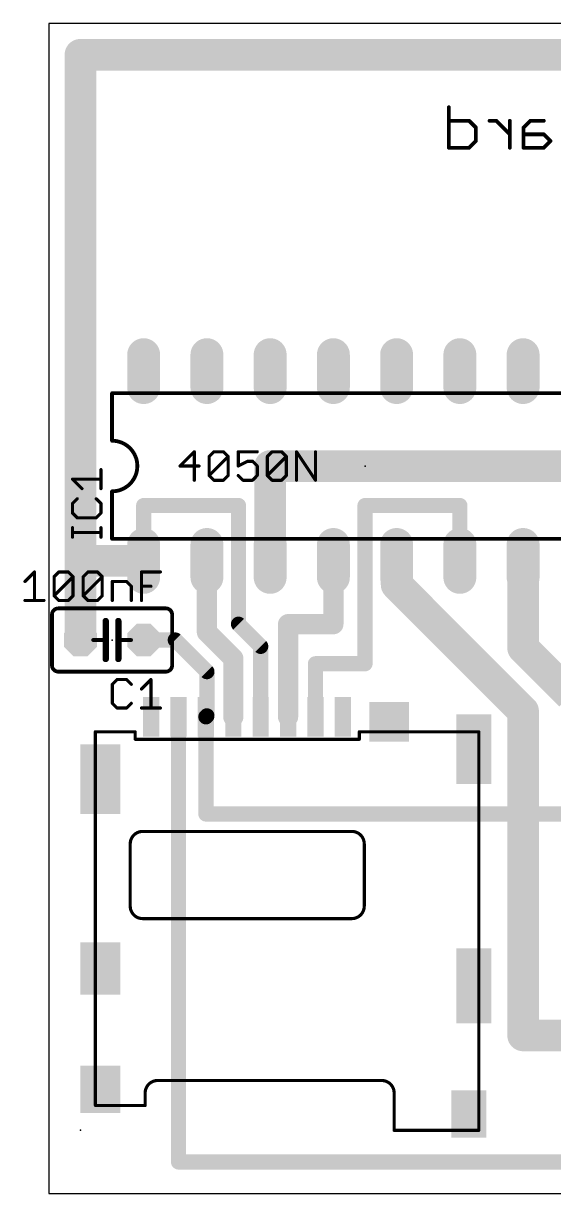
# Model space of a CAD drawing. Extents: x -1 to 60.6, y -1.3 to 45.7.
# Drawn here: x -1.02 to 20.27, y -1.27 to 45.71 of the extents above; entities that cross this region are included whole.
import ezdxf

# ---------------------------------------------------------------- set-up
doc = ezdxf.new("R2010")
doc.units = 0
for name, color, linetype in [('1', 22, 'CONTINUOUS'), ('16', 175, 'CONTINUOUS'), ('17', 82, 'CONTINUOUS'), ('18', 82, 'CONTINUOUS'), ('20', 7, 'CONTINUOUS'), ('21', 253, 'CONTINUOUS'), ('22', 253, 'CONTINUOUS'), ('23', 7, 'CONTINUOUS'), ('24', 7, 'CONTINUOUS'), ('25', 253, 'CONTINUOUS'), ('27', 253, 'CONTINUOUS'), ('51', 253, 'CONTINUOUS')]:
    doc.layers.add(name, color=color, linetype=linetype)

# ---------------------------------------------------------------- blocks, each defined once
blk = doc.blocks.new('OCTAGONP')
at = {"const_width": 0.5}
blk.add_lwpolyline([(-0.25, -0.1036), (-0.25, 0.1036), (-0.1036, 0.25), (0.1036, 0.25), (0.25, 0.1036), (0.25, -0.1036), (0.1036, -0.25), (-0.1036, -0.25), (-0.25, -0.1036), (-0.25, 0.1036)], dxfattribs=at)
blk = doc.blocks.new('LONGP100')
at = {"const_width": 1}
blk.add_lwpolyline([(-0.5, 0), (0.5, 0)], dxfattribs=at)
at = {"const_width": 0.5}
for points in [[(-0.5, 0.25, 1), (-0.5, -0.25)], [(0.5, -0.25, 1), (0.5, 0.25)]]:
    blk.add_lwpolyline(points, format="xyb", dxfattribs=at)
blk = doc.blocks.new('RECT')
blk.add_solid([(-0.5, -0.5), (0.5, -0.5), (-0.5, 0.5), (0.5, 0.5)])
blk = doc.blocks.new('SQUAREV')
blk.add_solid([(-0.5, -0.5), (0.5, -0.5), (-0.5, 0.5), (0.5, 0.5)])

msp = doc.modelspace()

# ---------------------------------------------------------------- linework, layer by layer
at = {"layer": '1', "const_width": 1.27}
msp.add_lwpolyline([(19.05, 16.51), (19.05, 11.43)], dxfattribs=at)
at = {"layer": '1', "const_width": 0.635}
for points in [[(19.3675, 16.51, 1), (18.7325, 16.51)], [(18.7325, 11.43, 1), (19.3675, 11.43)]]:
    msp.add_lwpolyline(points, format="xyb", dxfattribs=at)
at = {"layer": '16'}
for points, const_width in [([(1.27, 44.45), (1.27, 20.955)], 1.27), ([(57.15, 44.45), (1.27, 44.45)], 1.27), ([(16.0674, 42.3432), (16.0674, 40.7162)], 0.1524), ([(16.8809, 41.8009), (16.0674, 41.8009)], 0.1524), ([(17.1521, 41.5297), (16.8809, 41.8009)], 0.1524), ([(17.974, 41.8009), (17.7029, 41.8009)], 0.1524), ([(18.5164, 41.2585), (17.974, 41.8009)], 0.1524), ([(18.5164, 40.7162), (18.5164, 41.8009)], 0.1524), ([(19.34, 41.8009), (19.0689, 41.5297)], 0.1524), ([(19.8824, 41.8009), (19.34, 41.8009)], 0.1524), ([(17.1521, 40.9874), (17.1521, 41.5297)], 0.1524), ([(19.0689, 41.5297), (19.0689, 40.7162)], 0.1524), ([(16.8809, 40.7162), (17.1521, 40.9874)], 0.1524), ([(19.8824, 41.2585), (19.0689, 41.2585)], 0.1524), ([(20.1535, 40.9874), (19.8824, 41.2585)], 0.1524), ([(19.8824, 40.7162), (20.1535, 40.9874)], 0.1524), ([(16.0674, 40.7162), (16.8809, 40.7162)], 0.1524), ([(19.0689, 40.7162), (19.8824, 40.7162)], 0.1524), ([(8.89, 24.13), (8.89, 27.94)], 1.27), ([(8.89, 27.94), (24.13, 27.94)], 1.27), ([(7.62, 26.3525), (3.81, 26.3525)], 0.6096), ([(3.81, 26.3525), (3.81, 24.13)], 0.6096), ([(7.62, 21.59), (7.62, 26.3525)], 0.6096), ([(12.7, 20.0025), (12.7, 26.3525)], 0.6096), ([(12.7, 26.3525), (16.51, 26.3525)], 0.6096), ([(16.51, 26.3525), (16.51, 24.13)], 0.6096), ([(1.27, 20.955), (1.27, 24.13)], 1.27), ([(1.27, 24.13), (3.81, 24.13)], 1.27), ([(6.35, 21.2725), (6.35, 24.13)], 0.8128), ([(11.43, 21.59), (11.43, 24.13)], 0.8128), ([(13.97, 24.13), (13.97, 23.1775)], 1.27), ([(19.05, 24.13), (19.05, 20.6375)], 1.27), ([(13.97, 23.1775), (19.05, 18.0975)], 1.27), ([(7.41, 20.2125), (6.35, 21.2725)], 0.8128), ([(8.51, 20.7), (7.62, 21.59)], 0.6096), ([(9.61, 17.87), (9.61, 21.59)], 0.8128), ([(9.61, 21.59), (11.43, 21.59)], 0.8128), ([(3.81, 20.955), (5.08, 20.955)], 0.6096), ([(5.08, 20.955), (6.35, 19.685)], 0.6096), ([(19.05, 20.6375), (20.955, 18.7325)], 1.27), ([(8.51, 17.87), (8.51, 20.7)], 0.6096), ([(7.41, 17.87), (7.41, 20.2125)], 0.8128), ([(10.71, 17.87), (10.71, 20.0025)], 0.6096), ([(10.71, 20.0025), (12.7, 20.0025)], 0.6096), ([(6.35, 19.685), (6.35, 17.91)], 0.6096), ([(19.05, 18.0975), (19.05, 16.51)], 1.27), ([(5.21, 17.87), (5.21, 0)], 0.6096), ([(6.35, 17.91), (6.31, 17.87)], 0.6096), ([(6.31, 17.87), (6.31, 13.97)], 0.6096), ([(6.31, 13.97), (29.21, 13.97)], 0.6096), ([(19.05, 11.43), (19.05, 5.08)], 1.27), ([(19.05, 5.08), (24.13, 5.08)], 1.27), ([(5.21, 0), (26.67, 0)], 0.6096)]:
    msp.add_lwpolyline(points, dxfattribs=dict(at, const_width=const_width))
for points, const_width in [([(1.5875, 44.45, 1), (0.9525, 44.45)], 0.635), ([(1.27, 44.7675, 1), (1.27, 44.1325)], 0.635), ([(16.1055, 42.3432, 1), (16.0293, 42.3432)], 0.0762), ([(16.0674, 41.839, 1), (16.0674, 41.7628)], 0.0762), ([(16.9078, 41.8278, 1), (16.854, 41.7739)], 0.0762), ([(16.8809, 41.7628, 1), (16.8809, 41.839)], 0.0762), ([(17.7029, 41.839, 1), (17.7029, 41.7628)], 0.0762), ([(18.001, 41.8278, 1), (17.9471, 41.7739)], 0.0762), ([(17.974, 41.7628, 1), (17.974, 41.839)], 0.0762), ([(18.5545, 41.8009, 1), (18.4783, 41.8009)], 0.0762), ([(19.34, 41.839, 1), (19.34, 41.7628)], 0.0762), ([(19.367, 41.7739, 1), (19.3131, 41.8278)], 0.0762), ([(19.8824, 41.7628, 1), (19.8824, 41.839)], 0.0762), ([(17.1902, 41.5297, 1), (17.114, 41.5297)], 0.0762), ([(17.1251, 41.5028, 1), (17.179, 41.5566)], 0.0762), ([(19.107, 41.5297, 1), (19.0308, 41.5297)], 0.0762), ([(19.0419, 41.5566, 1), (19.0958, 41.5028)], 0.0762), ([(17.114, 40.9874, 1), (17.1902, 40.9874)], 0.0762), ([(17.179, 40.9604, 1), (17.1251, 41.0143)], 0.0762), ([(18.4894, 41.2316, 1), (18.5433, 41.2855)], 0.0762), ([(19.0689, 41.2966, 1), (19.0689, 41.2204)], 0.0762), ([(19.9093, 41.2855, 1), (19.8554, 41.2316)], 0.0762), ([(19.8824, 41.2204, 1), (19.8824, 41.2966)], 0.0762), ([(20.1805, 40.9604, 1), (20.1266, 41.0143)], 0.0762), ([(20.1266, 40.9604, 1), (20.1805, 41.0143)], 0.0762), ([(16.0674, 40.7543, 1), (16.0674, 40.6781)], 0.0762), ([(16.0293, 40.7162, 1), (16.1055, 40.7162)], 0.0762), ([(16.854, 40.7431, 1), (16.9078, 40.6893)], 0.0762), ([(16.8809, 40.6781, 1), (16.8809, 40.7543)], 0.0762), ([(18.4783, 40.7162, 1), (18.5545, 40.7162)], 0.0762), ([(19.0689, 40.7543, 1), (19.0689, 40.6781)], 0.0762), ([(19.0308, 40.7162, 1), (19.107, 40.7162)], 0.0762), ([(19.8554, 40.7431, 1), (19.9093, 40.6893)], 0.0762), ([(19.8824, 40.6781, 1), (19.8824, 40.7543)], 0.0762), ([(9.2075, 27.94, 1), (8.5725, 27.94)], 0.635), ([(8.89, 28.2575, 1), (8.89, 27.6225)], 0.635), ([(3.81, 26.5049, 1), (3.81, 26.2001)], 0.3048), ([(3.9624, 26.3525, 1), (3.6576, 26.3525)], 0.3048), ([(7.7724, 26.3525, 1), (7.4676, 26.3525)], 0.3048), ([(7.62, 26.2001, 1), (7.62, 26.5049)], 0.3048), ([(12.8524, 26.3525, 1), (12.5476, 26.3525)], 0.3048), ([(12.7, 26.5049, 1), (12.7, 26.2001)], 0.3048), ([(16.6624, 26.3525, 1), (16.3576, 26.3525)], 0.3048), ([(16.51, 26.2001, 1), (16.51, 26.5049)], 0.3048), ([(1.5875, 24.13, 1), (0.9525, 24.13)], 0.635), ([(1.27, 24.4475, 1), (1.27, 23.8125)], 0.635), ([(3.81, 23.8125, 1), (3.81, 24.4475)], 0.635), ([(6.5532, 24.13, 1), (6.1468, 24.13)], 0.4064), ([(8.5725, 24.13, 1), (9.2075, 24.13)], 0.635), ([(11.6332, 24.13, 1), (11.2268, 24.13)], 0.4064), ([(14.2875, 24.13, 1), (13.6525, 24.13)], 0.635), ([(19.3675, 24.13, 1), (18.7325, 24.13)], 0.635), ([(3.6576, 24.13, 1), (3.9624, 24.13)], 0.3048), ([(16.3576, 24.13, 1), (16.6624, 24.13)], 0.3048), ([(14.1945, 23.402, 1), (13.7455, 22.953)], 0.635), ([(13.6525, 23.1775, 1), (14.2875, 23.1775)], 0.635), ([(6.4937, 21.4162, 1), (6.2063, 21.1288)], 0.4064), ([(7.7278, 21.6978, 1), (7.5122, 21.4822)], 0.3048), ([(7.4676, 21.59, 1), (7.7724, 21.59)], 0.3048), ([(9.8132, 21.59, 1), (9.4068, 21.59)], 0.4064), ([(9.61, 21.7932, 1), (9.61, 21.3868)], 0.4064), ([(11.2268, 21.59, 1), (11.6332, 21.59)], 0.4064), ([(11.43, 21.3868, 1), (11.43, 21.7932)], 0.4064), ([(0.9525, 20.955, 1), (1.5875, 20.955)], 0.635), ([(0.9525, 20.955, 1), (1.5875, 20.955)], 0.635), ([(3.81, 21.1074, 1), (3.81, 20.8026)], 0.3048), ([(5.1878, 21.0628, 1), (4.9722, 20.8472)], 0.3048), ([(5.08, 20.8026, 1), (5.08, 21.1074)], 0.3048), ([(6.1468, 21.2725, 1), (6.5532, 21.2725)], 0.4064), ([(19.2745, 20.862, 1), (18.8255, 20.413)], 0.635), ([(8.6624, 20.7, 1), (8.3576, 20.7)], 0.3048), ([(8.4022, 20.5922, 1), (8.6178, 20.8078)], 0.3048), ([(18.7325, 20.6375, 1), (19.3675, 20.6375)], 0.635), ([(7.6132, 20.2125, 1), (7.2068, 20.2125)], 0.4064), ([(7.2663, 20.0688, 1), (7.5537, 20.3562)], 0.4064), ([(10.8624, 20.0025, 1), (10.5576, 20.0025)], 0.3048), ([(10.71, 20.1549, 1), (10.71, 19.8501)], 0.3048), ([(12.7, 19.8501, 1), (12.7, 20.1549)], 0.3048), ([(6.5024, 19.685, 1), (6.1976, 19.685)], 0.3048), ([(6.2422, 19.5772, 1), (6.4578, 19.7928)], 0.3048), ([(12.5476, 20.0025, 1), (12.8524, 20.0025)], 0.3048), ([(19.3675, 18.0975, 1), (18.7325, 18.0975)], 0.635), ([(18.8255, 17.873, 1), (19.2745, 18.322)], 0.635), ([(5.3624, 17.87, 1), (5.0576, 17.87)], 0.3048), ([(6.2022, 17.9778, 1), (6.4178, 17.7622)], 0.3048), ([(6.4624, 17.87, 1), (6.1576, 17.87)], 0.3048), ([(6.1976, 17.91, 1), (6.5024, 17.91)], 0.3048), ([(6.4578, 17.8022, 1), (6.2422, 18.0178)], 0.3048), ([(7.2068, 17.87, 1), (7.6132, 17.87)], 0.4064), ([(8.3576, 17.87, 1), (8.6624, 17.87)], 0.3048), ([(9.4068, 17.87, 1), (9.8132, 17.87)], 0.4064), ([(10.5576, 17.87, 1), (10.8624, 17.87)], 0.3048), ([(18.7325, 16.51, 1), (19.3675, 16.51)], 0.635), ([(6.31, 14.1224, 1), (6.31, 13.8176)], 0.3048), ([(6.1576, 13.97, 1), (6.4624, 13.97)], 0.3048), ([(19.3675, 11.43, 1), (18.7325, 11.43)], 0.635), ([(19.05, 5.3975, 1), (19.05, 4.7625)], 0.635), ([(18.7325, 5.08, 1), (19.3675, 5.08)], 0.635), ([(5.21, 0.1524, 1), (5.21, -0.1524)], 0.3048), ([(5.0576, 0, 1), (5.3624, 0)], 0.3048)]:
    msp.add_lwpolyline(points, format="xyb", dxfattribs=dict(at, const_width=const_width))
at = {"layer": '20'}
for p, q in [((60.63, 45.71), (0, 45.71)), ((0, 45.71), (0, -1.27)), ((0, -1.27), (60.63, -1.27))]:
    msp.add_line(p, q, dxfattribs=at)
at = {"layer": '21'}
for points, const_width in [([(22.86, 30.861), (2.54, 30.861)], 0.1524), ([(2.54, 30.861), (2.54, 28.956)], 0.1524), ([(2.54, 25.019), (2.54, 26.924)], 0.1524), ([(2.54, 25.019), (22.86, 25.019)], 0.1524), ([(0.381, 22.225), (4.699, 22.225)], 0.1524), ([(0.127, 19.939), (0.127, 21.971)], 0.1524), ([(2.286, 20.955), (2.286, 21.717)], 0.254), ([(2.794, 20.955), (2.794, 21.717)], 0.254), ([(4.953, 19.939), (4.953, 21.971)], 0.1524), ([(2.159, 20.955), (2.286, 20.955)], 0.1524), ([(2.286, 20.955), (2.286, 20.193)], 0.254), ([(2.794, 20.193), (2.794, 20.955)], 0.254), ([(2.794, 20.955), (2.921, 20.955)], 0.1524), ([(4.699, 19.685), (0.381, 19.685)], 0.1524)]:
    msp.add_lwpolyline(points, dxfattribs=dict(at, const_width=const_width))
for points, const_width in [([(2.54, 30.8991, 1), (2.54, 30.8229)], 0.0762), ([(2.5781, 30.861, 1), (2.5019, 30.861)], 0.0762), ([(2.54, 26.924, 1), (2.54, 28.956)], 0.1524), ([(2.54, 28.9941, 1), (2.54, 28.9179)], 0.0762), ([(2.5019, 28.956, 1), (2.5781, 28.956)], 0.0762), ([(2.5781, 26.924, 1), (2.5019, 26.924)], 0.0762), ([(2.54, 26.9621, 1), (2.54, 26.8859)], 0.0762), ([(2.54, 25.0571, 1), (2.54, 24.9809)], 0.0762), ([(2.5019, 25.019, 1), (2.5781, 25.019)], 0.0762), ([(0.381, 22.225, 0.4142), (0.127, 21.971)], 0.1524), ([(0.381, 22.2631, 1), (0.381, 22.1869)], 0.0762), ([(0.381, 22.1869, 1), (0.381, 22.2631)], 0.0762), ([(4.953, 21.971, 0.4142), (4.699, 22.225)], 0.1524), ([(4.699, 22.2631, 1), (4.699, 22.1869)], 0.0762), ([(4.699, 22.1869, 1), (4.699, 22.2631)], 0.0762), ([(0.1651, 21.971, 1), (0.0889, 21.971)], 0.0762), ([(0.0889, 21.971, 1), (0.1651, 21.971)], 0.0762), ([(2.3495, 21.717, 1), (2.2225, 21.717)], 0.127), ([(2.8575, 21.717, 1), (2.7305, 21.717)], 0.127), ([(4.9911, 21.971, 1), (4.9149, 21.971)], 0.0762), ([(4.9149, 21.971, 1), (4.9911, 21.971)], 0.0762), ([(2.159, 20.9931, 1), (2.159, 20.9169)], 0.0762), ([(2.3495, 20.955, 1), (2.2225, 20.955)], 0.127), ([(2.2225, 20.955, 1), (2.3495, 20.955)], 0.127), ([(2.286, 20.9169, 1), (2.286, 20.9931)], 0.0762), ([(2.8575, 20.955, 1), (2.7305, 20.955)], 0.127), ([(2.7305, 20.955, 1), (2.8575, 20.955)], 0.127), ([(2.794, 20.9931, 1), (2.794, 20.9169)], 0.0762), ([(2.921, 20.9169, 1), (2.921, 20.9931)], 0.0762), ([(2.2225, 20.193, 1), (2.3495, 20.193)], 0.127), ([(2.7305, 20.193, 1), (2.8575, 20.193)], 0.127), ([(0.127, 19.939, 0.4142), (0.381, 19.685)], 0.1524), ([(0.1651, 19.939, 1), (0.0889, 19.939)], 0.0762), ([(0.0889, 19.939, 1), (0.1651, 19.939)], 0.0762), ([(0.381, 19.7231, 1), (0.381, 19.6469)], 0.0762), ([(0.381, 19.6469, 1), (0.381, 19.7231)], 0.0762), ([(4.699, 19.685, 0.4142), (4.953, 19.939)], 0.1524), ([(4.699, 19.7231, 1), (4.699, 19.6469)], 0.0762), ([(4.699, 19.6469, 1), (4.699, 19.7231)], 0.0762), ([(4.9911, 19.939, 1), (4.9149, 19.939)], 0.0762), ([(4.9149, 19.939, 1), (4.9911, 19.939)], 0.0762)]:
    msp.add_lwpolyline(points, format="xyb", dxfattribs=dict(at, const_width=const_width))
at = {"layer": '22', "const_width": 0.127}
for points in [[(3.47, 17.27), (1.87, 17.27)], [(1.87, 17.27), (1.87, 2.27)], [(3.47, 16.97), (3.47, 17.27)], [(12.47, 16.97), (3.47, 16.97)], [(17.27, 17.27), (12.47, 17.27)], [(12.47, 17.27), (12.47, 16.97)], [(17.27, 1.27), (17.27, 17.27)], [(12.17, 13.27), (3.77, 13.27)], [(3.27, 12.77), (3.27, 10.27)], [(12.67, 10.27), (12.67, 12.77)], [(3.77, 9.77), (12.17, 9.77)], [(4.37, 3.27), (13.37, 3.27)], [(3.87, 2.27), (3.87, 2.77)], [(13.87, 2.77), (13.87, 1.27)], [(1.87, 2.27), (3.87, 2.27)], [(13.87, 1.27), (17.27, 1.27)]]:
    msp.add_lwpolyline(points, dxfattribs=at)
at = {"layer": '22'}
for points, const_width in [([(1.87, 17.3017, 1), (1.87, 17.2383)], 0.0635), ([(1.9018, 17.27, 1), (1.8383, 17.27)], 0.0635), ([(3.5018, 17.27, 1), (3.4383, 17.27)], 0.0635), ([(3.47, 17.0018, 1), (3.47, 16.9383)], 0.0635), ([(3.4383, 16.97, 1), (3.5018, 16.97)], 0.0635), ([(3.47, 17.2383, 1), (3.47, 17.3017)], 0.0635), ([(12.47, 17.3017, 1), (12.47, 17.2383)], 0.0635), ([(12.5018, 17.27, 1), (12.4383, 17.27)], 0.0635), ([(12.4383, 16.97, 1), (12.5018, 16.97)], 0.0635), ([(12.47, 16.9383, 1), (12.47, 17.0018)], 0.0635), ([(17.3017, 17.27, 1), (17.2383, 17.27)], 0.0635), ([(17.27, 17.2383, 1), (17.27, 17.3017)], 0.0635), ([(3.77, 13.27, 0.4142), (3.27, 12.77)], 0.127), ([(3.77, 13.3018, 1), (3.77, 13.2383)], 0.0635), ([(3.77, 13.2383, 1), (3.77, 13.3018)], 0.0635), ([(12.17, 13.3018, 1), (12.17, 13.2383)], 0.0635), ([(12.67, 12.77, 0.4142), (12.17, 13.27)], 0.127), ([(12.17, 13.2383, 1), (12.17, 13.3018)], 0.0635), ([(3.3018, 12.77, 1), (3.2382, 12.77)], 0.0635), ([(3.2382, 12.77, 1), (3.3018, 12.77)], 0.0635), ([(12.7018, 12.77, 1), (12.6382, 12.77)], 0.0635), ([(12.6382, 12.77, 1), (12.7018, 12.77)], 0.0635), ([(3.3018, 10.27, 1), (3.2382, 10.27)], 0.0635), ([(3.2382, 10.27, 1), (3.3018, 10.27)], 0.0635), ([(3.27, 10.27, 0.4142), (3.77, 9.77)], 0.127), ([(12.17, 9.77, 0.4142), (12.67, 10.27)], 0.127), ([(12.7018, 10.27, 1), (12.6382, 10.27)], 0.0635), ([(12.6382, 10.27, 1), (12.7018, 10.27)], 0.0635), ([(3.77, 9.8018, 1), (3.77, 9.7383)], 0.0635), ([(3.77, 9.7383, 1), (3.77, 9.8018)], 0.0635), ([(12.17, 9.8018, 1), (12.17, 9.7383)], 0.0635), ([(12.17, 9.7383, 1), (12.17, 9.8018)], 0.0635), ([(4.37, 3.27, 0.4142), (3.87, 2.77)], 0.127), ([(4.37, 3.3018, 1), (4.37, 3.2382)], 0.0635), ([(4.37, 3.2382, 1), (4.37, 3.3018)], 0.0635), ([(13.37, 3.3018, 1), (13.37, 3.2382)], 0.0635), ([(13.87, 2.77, 0.4142), (13.37, 3.27)], 0.127), ([(13.37, 3.2382, 1), (13.37, 3.3018)], 0.0635), ([(3.9018, 2.77, 1), (3.8382, 2.77)], 0.0635), ([(13.9018, 2.77, 1), (13.8383, 2.77)], 0.0635), ([(3.8382, 2.77, 1), (3.9018, 2.77)], 0.0635), ([(13.8383, 2.77, 1), (13.9018, 2.77)], 0.0635), ([(1.87, 2.3018, 1), (1.87, 2.2382)], 0.0635), ([(1.8383, 2.27, 1), (1.9018, 2.27)], 0.0635), ([(3.8382, 2.27, 1), (3.9018, 2.27)], 0.0635), ([(3.87, 2.2382, 1), (3.87, 2.3018)], 0.0635), ([(13.87, 1.3017, 1), (13.87, 1.2383)], 0.0635), ([(13.8383, 1.27, 1), (13.9018, 1.27)], 0.0635), ([(17.2383, 1.27, 1), (17.3017, 1.27)], 0.0635), ([(17.27, 1.2383, 1), (17.27, 1.3017)], 0.0635)]:
    msp.add_lwpolyline(points, format="xyb", dxfattribs=dict(at, const_width=const_width))
at = {"layer": '23'}
for p in [(12.7, 27.94), (2.54, 20.955)]:
    msp.add_point(p, dxfattribs=at)
at = {"layer": '24'}
msp.add_point((1.27, 1.27), dxfattribs=at)
at = {"layer": '25', "const_width": 0.0635}
for points in [[(2.1273, 27.7941, 1), (2.0637, 27.7941)], [(0.9515, 27.4446, 1), (0.9515, 27.3811)], [(0.974, 27.4353, 1), (0.9291, 27.3904)], [(2.0955, 27.3811, 1), (2.0955, 27.4446)], [(1.3104, 27.009, 1), (1.3553, 27.0539)], [(2.0637, 27.0315, 1), (2.1273, 27.0315)], [(0.9833, 26.4341, 1), (0.9198, 26.4341)], [(0.9291, 26.4565, 1), (0.974, 26.4116)], [(1.1646, 26.6023, 1), (1.1197, 26.6472)], [(1.9273, 26.6472, 1), (1.8824, 26.6023)], [(2.1273, 26.4341, 1), (2.0637, 26.4341)], [(2.073, 26.4116, 1), (2.118, 26.4565)], [(0.974, 26.0752, 1), (0.9291, 26.0303)], [(0.9198, 26.0528, 1), (0.9833, 26.0528)], [(1.1422, 25.8938, 1), (1.1422, 25.8303)], [(1.1197, 25.8396, 1), (1.1646, 25.8845)], [(1.8824, 25.8845, 1), (1.9273, 25.8396)], [(1.9048, 25.8303, 1), (1.9048, 25.8938)], [(2.0637, 26.0528, 1), (2.1273, 26.0528)], [(2.118, 26.0303, 1), (2.073, 26.0752)], [(0.9833, 25.4638, 1), (0.9198, 25.4638)], [(2.1273, 25.4638, 1), (2.0637, 25.4638)], [(0.9515, 25.3049, 1), (0.9515, 25.2414)], [(0.9198, 25.0825, 1), (0.9833, 25.0825)], [(2.0637, 25.0825, 1), (2.1273, 25.0825)], [(2.0955, 25.2414, 1), (2.0955, 25.3049)], [(2.7414, 19.4002, 1), (2.7414, 19.3367)], [(2.7638, 19.346, 1), (2.7189, 19.3909)], [(3.1451, 19.3909, 1), (3.1002, 19.346)], [(3.1227, 19.3367, 1), (3.1227, 19.4002)], [(4.1332, 19.3685, 1), (4.0697, 19.3685)], [(4.1239, 19.346, 1), (4.079, 19.3909)], [(2.5825, 19.1778, 1), (2.519, 19.1778)], [(2.5283, 19.2003, 1), (2.5732, 19.1554)], [(3.2909, 19.1554, 1), (3.3358, 19.2003)], [(3.6976, 19.0096, 1), (3.7426, 18.9647)], [(2.519, 18.4152, 1), (2.5825, 18.4152)], [(2.5732, 18.4376, 1), (2.5283, 18.3927)], [(3.3358, 18.3927, 1), (3.2909, 18.4376)], [(2.7414, 18.2563, 1), (2.7414, 18.1928)], [(2.7189, 18.202, 1), (2.7638, 18.247)], [(3.1002, 18.247, 1), (3.1451, 18.202)], [(3.1227, 18.1928, 1), (3.1227, 18.2563)], [(3.7201, 18.2563, 1), (3.7201, 18.1928)], [(4.0697, 18.2245, 1), (4.1332, 18.2245)], [(4.4828, 18.1928, 1), (4.4828, 18.2563)]]:
    msp.add_lwpolyline(points, format="xyb", dxfattribs=at)
at = {"layer": '25', "const_width": 0.127}
for points in [[(2.0955, 27.0315), (2.0955, 27.7941)], [(1.3329, 27.0315), (0.9515, 27.4128)], [(0.9515, 27.4128), (2.0955, 27.4128)], [(1.1422, 26.6247), (0.9515, 26.4341)], [(0.9515, 26.4341), (0.9515, 26.0528)], [(2.0955, 26.4341), (1.9048, 26.6247)], [(2.0955, 26.0528), (2.0955, 26.4341)], [(0.9515, 26.0528), (1.1422, 25.8621)], [(1.1422, 25.8621), (1.9048, 25.8621)], [(1.9048, 25.8621), (2.0955, 26.0528)], [(0.9515, 25.0825), (0.9515, 25.4638)], [(2.0955, 25.0825), (2.0955, 25.4638)], [(2.0955, 25.2732), (0.9515, 25.2732)], [(2.7414, 19.3685), (2.5507, 19.1778)], [(3.1227, 19.3685), (2.7414, 19.3685)], [(3.3134, 19.1778), (3.1227, 19.3685)], [(3.7201, 18.9871), (4.1014, 19.3685)], [(4.1014, 19.3685), (4.1014, 18.2245)], [(2.5507, 19.1778), (2.5507, 18.4152)], [(2.5507, 18.4152), (2.7414, 18.2245)], [(3.1227, 18.2245), (3.3134, 18.4152)], [(2.7414, 18.2245), (3.1227, 18.2245)], [(3.7201, 18.2245), (4.4828, 18.2245)]]:
    msp.add_lwpolyline(points, dxfattribs=at)
at = {"layer": '27', "const_width": 0.127}
for points in [[(5.8425, 28.5125), (5.2705, 27.9405)], [(5.8425, 27.3685), (5.8425, 28.5125)], [(6.4399, 28.3218), (6.6306, 28.5125)], [(6.4399, 27.5592), (6.4399, 28.3218)], [(6.4399, 27.5592), (7.2025, 28.3218)], [(6.6306, 28.5125), (7.0119, 28.5125)], [(7.0119, 28.5125), (7.2025, 28.3218)], [(7.2025, 28.3218), (7.2025, 27.5592)], [(8.3719, 28.5125), (7.6093, 28.5125)], [(7.6093, 28.5125), (7.6093, 27.9405)], [(7.6093, 27.9405), (7.9906, 28.1312)], [(7.9906, 28.1312), (8.1813, 28.1312)], [(8.1813, 28.1312), (8.3719, 27.9405)], [(8.7787, 28.3218), (8.9694, 28.5125)], [(8.7787, 27.5592), (8.7787, 28.3218)], [(8.7787, 27.5592), (9.5413, 28.3218)], [(8.9694, 28.5125), (9.3507, 28.5125)], [(9.3507, 28.5125), (9.5413, 28.3218)], [(9.5413, 28.3218), (9.5413, 27.5592)], [(9.9481, 27.3685), (9.9481, 28.5125)], [(9.9481, 28.5125), (10.7107, 27.3685)], [(10.7107, 27.3685), (10.7107, 28.5125)], [(5.2705, 27.9405), (6.0332, 27.9405)], [(8.3719, 27.9405), (8.3719, 27.5592)], [(6.6306, 27.3685), (6.4399, 27.5592)], [(7.0119, 27.3685), (6.6306, 27.3685)], [(7.2025, 27.5592), (7.0119, 27.3685)], [(7.8, 27.3685), (7.6093, 27.5592)], [(8.1813, 27.3685), (7.8, 27.3685)], [(8.3719, 27.5592), (8.1813, 27.3685)], [(8.9694, 27.3685), (8.7787, 27.5592)], [(9.3507, 27.3685), (8.9694, 27.3685)], [(9.5413, 27.5592), (9.3507, 27.3685)], [(-0.9575, 23.3052), (-0.5762, 23.6865)], [(-0.5762, 23.6865), (-0.5762, 22.5425)], [(0.2119, 23.4958), (0.4026, 23.6865)], [(0.2119, 22.7332), (0.2119, 23.4958)], [(0.2119, 22.7332), (0.9746, 23.4958)], [(0.4026, 23.6865), (0.7839, 23.6865)], [(0.7839, 23.6865), (0.9746, 23.4958)], [(0.9746, 23.4958), (0.9746, 22.7332)], [(1.3813, 23.4958), (1.572, 23.6865)], [(1.3813, 22.7332), (1.3813, 23.4958)], [(1.3813, 22.7332), (2.1439, 23.4958)], [(1.572, 23.6865), (1.9533, 23.6865)], [(1.9533, 23.6865), (2.1439, 23.4958)], [(2.1439, 23.4958), (2.1439, 22.7332)], [(3.7201, 22.5425), (3.7201, 23.6865)], [(3.7201, 23.6865), (4.4827, 23.6865)], [(2.5507, 22.5425), (2.5507, 23.3052)], [(2.5507, 23.3052), (3.1227, 23.3052)], [(3.1227, 23.3052), (3.3133, 23.1145)], [(3.3133, 23.1145), (3.3133, 22.5425)], [(3.7201, 23.1145), (4.1014, 23.1145)], [(-0.9575, 22.5425), (-0.1948, 22.5425)], [(0.4026, 22.5425), (0.2119, 22.7332)], [(0.7839, 22.5425), (0.4026, 22.5425)], [(0.9746, 22.7332), (0.7839, 22.5425)], [(1.572, 22.5425), (1.3813, 22.7332)], [(1.9533, 22.5425), (1.572, 22.5425)], [(2.1439, 22.7332), (1.9533, 22.5425)]]:
    msp.add_lwpolyline(points, dxfattribs=at)
at = {"layer": '27', "const_width": 0.0635}
for points in [[(5.8742, 28.5125, 1), (5.8107, 28.5125)], [(5.8649, 28.49, 1), (5.82, 28.5349)], [(6.4716, 28.3218, 1), (6.4081, 28.3218)], [(6.4174, 28.3443, 1), (6.4623, 28.2994)], [(6.6306, 28.5442, 1), (6.6306, 28.4807)], [(6.653, 28.49, 1), (6.6081, 28.5349)], [(7.0343, 28.5349, 1), (6.9894, 28.49)], [(7.0119, 28.4807, 1), (7.0119, 28.5442)], [(7.2343, 28.3218, 1), (7.1708, 28.3218)], [(7.1801, 28.2994, 1), (7.225, 28.3443)], [(7.225, 28.2994, 1), (7.1801, 28.3443)], [(7.641, 28.5125, 1), (7.5775, 28.5125)], [(7.6093, 28.5442, 1), (7.6093, 28.4807)], [(7.9906, 28.1629, 1), (7.9906, 28.0994)], [(8.0048, 28.1028, 1), (7.9764, 28.1595)], [(8.2037, 28.1536, 1), (8.1588, 28.1087)], [(8.1813, 28.0994, 1), (8.1813, 28.1629)], [(8.3719, 28.4807, 1), (8.3719, 28.5442)], [(8.8104, 28.3218, 1), (8.7469, 28.3218)], [(8.7562, 28.3443, 1), (8.8011, 28.2994)], [(8.9694, 28.5442, 1), (8.9694, 28.4807)], [(8.9918, 28.49, 1), (8.9469, 28.5349)], [(9.3731, 28.5349, 1), (9.3282, 28.49)], [(9.3507, 28.4807, 1), (9.3507, 28.5442)], [(9.5731, 28.3218, 1), (9.5096, 28.3218)], [(9.5189, 28.2994, 1), (9.5638, 28.3443)], [(9.5638, 28.2994, 1), (9.5189, 28.3443)], [(9.9798, 28.5125, 1), (9.9163, 28.5125)], [(9.9745, 28.5301, 1), (9.9217, 28.4949)], [(10.7425, 28.5125, 1), (10.679, 28.5125)], [(5.2705, 27.9722, 1), (5.2705, 27.9087)], [(5.248, 27.9629, 1), (5.293, 27.918)], [(6.0332, 27.9087, 1), (6.0332, 27.9722)], [(7.5775, 27.9405, 1), (7.641, 27.9405)], [(7.5951, 27.9689, 1), (7.6235, 27.9121)], [(8.4037, 27.9405, 1), (8.3402, 27.9405)], [(8.3495, 27.918, 1), (8.3944, 27.9629)], [(5.8107, 27.3685, 1), (5.8742, 27.3685)], [(6.4623, 27.5816, 1), (6.4174, 27.5367)], [(6.4174, 27.5816, 1), (6.4623, 27.5367)], [(6.4081, 27.5592, 1), (6.4716, 27.5592)], [(6.6306, 27.4002, 1), (6.6306, 27.3368)], [(6.6081, 27.346, 1), (6.653, 27.391)], [(6.9894, 27.391, 1), (7.0343, 27.346)], [(7.0119, 27.3368, 1), (7.0119, 27.4002)], [(7.1708, 27.5592, 1), (7.2343, 27.5592)], [(7.225, 27.5367, 1), (7.1801, 27.5816)], [(7.6317, 27.5816, 1), (7.5868, 27.5367)], [(7.8, 27.4002, 1), (7.8, 27.3368)], [(7.7775, 27.346, 1), (7.8224, 27.391)], [(8.1588, 27.391, 1), (8.2037, 27.346)], [(8.1813, 27.3368, 1), (8.1813, 27.4002)], [(8.3402, 27.5592, 1), (8.4037, 27.5592)], [(8.3944, 27.5367, 1), (8.3495, 27.5816)], [(8.7469, 27.5592, 1), (8.8104, 27.5592)], [(8.8011, 27.5816, 1), (8.7562, 27.5367)], [(8.7562, 27.5816, 1), (8.8011, 27.5367)], [(8.9694, 27.4002, 1), (8.9694, 27.3368)], [(8.9469, 27.346, 1), (8.9918, 27.391)], [(9.3282, 27.391, 1), (9.3731, 27.346)], [(9.3507, 27.3368, 1), (9.3507, 27.4002)], [(9.5096, 27.5592, 1), (9.5731, 27.5592)], [(9.5638, 27.5367, 1), (9.5189, 27.5816)], [(9.9163, 27.3685, 1), (9.9798, 27.3685)], [(10.679, 27.3685, 1), (10.7425, 27.3685)], [(10.6843, 27.3509, 1), (10.7372, 27.3861)], [(-0.5444, 23.6865, 1), (-0.6079, 23.6865)], [(-0.5537, 23.664, 1), (-0.5986, 23.7089)], [(0.2437, 23.4958, 1), (0.1802, 23.4958)], [(0.1894, 23.5183, 1), (0.2344, 23.4734)], [(0.4026, 23.7182, 1), (0.4026, 23.6547)], [(0.425, 23.664, 1), (0.3801, 23.7089)], [(0.8063, 23.7089, 1), (0.7614, 23.664)], [(0.7839, 23.6547, 1), (0.7839, 23.7182)], [(1.0063, 23.4958, 1), (0.9428, 23.4958)], [(0.997, 23.4734, 1), (0.9521, 23.5183)], [(0.9521, 23.4734, 1), (0.997, 23.5183)], [(1.413, 23.4958, 1), (1.3495, 23.4958)], [(1.3588, 23.5183, 1), (1.4037, 23.4734)], [(1.572, 23.7182, 1), (1.572, 23.6547)], [(1.5944, 23.664, 1), (1.5495, 23.7089)], [(1.9757, 23.7089, 1), (1.9308, 23.664)], [(1.9533, 23.6547, 1), (1.9533, 23.7182)], [(2.1757, 23.4958, 1), (2.1122, 23.4958)], [(2.1664, 23.4734, 1), (2.1215, 23.5183)], [(2.1215, 23.4734, 1), (2.1664, 23.5183)], [(3.7518, 23.6865, 1), (3.6883, 23.6865)], [(3.7201, 23.7182, 1), (3.7201, 23.6547)], [(4.4827, 23.6547, 1), (4.4827, 23.7182)], [(-0.9799, 23.3276, 1), (-0.935, 23.2827)], [(2.5824, 23.3052, 1), (2.5189, 23.3052)], [(2.5507, 23.3369, 1), (2.5507, 23.2734)], [(3.1451, 23.3276, 1), (3.1002, 23.2827)], [(3.1227, 23.2734, 1), (3.1227, 23.3369)], [(3.3451, 23.1145, 1), (3.2816, 23.1145)], [(3.2909, 23.092, 1), (3.3358, 23.1369)], [(3.7201, 23.1462, 1), (3.7201, 23.0827)], [(4.1014, 23.0827, 1), (4.1014, 23.1462)], [(-0.9575, 22.5742, 1), (-0.9575, 22.5108)], [(-0.6079, 22.5425, 1), (-0.5444, 22.5425)], [(-0.1948, 22.5108, 1), (-0.1948, 22.5742)], [(0.2344, 22.7556, 1), (0.1894, 22.7107)], [(0.1894, 22.7556, 1), (0.2344, 22.7107)], [(0.1802, 22.7332, 1), (0.2437, 22.7332)], [(0.4026, 22.5742, 1), (0.4026, 22.5108)], [(0.3801, 22.52, 1), (0.425, 22.565)], [(0.7614, 22.565, 1), (0.8063, 22.52)], [(0.7839, 22.5108, 1), (0.7839, 22.5742)], [(0.9428, 22.7332, 1), (1.0063, 22.7332)], [(0.997, 22.7107, 1), (0.9521, 22.7556)], [(1.3495, 22.7332, 1), (1.413, 22.7332)], [(1.4037, 22.7556, 1), (1.3588, 22.7107)], [(1.3588, 22.7556, 1), (1.4037, 22.7107)], [(1.572, 22.5742, 1), (1.572, 22.5108)], [(1.5495, 22.52, 1), (1.5944, 22.565)], [(1.9308, 22.565, 1), (1.9757, 22.52)], [(1.9533, 22.5108, 1), (1.9533, 22.5742)], [(2.1122, 22.7332, 1), (2.1757, 22.7332)], [(2.1664, 22.7107, 1), (2.1215, 22.7556)], [(2.5189, 22.5425, 1), (2.5824, 22.5425)], [(3.2816, 22.5425, 1), (3.3451, 22.5425)], [(3.6883, 22.5425, 1), (3.7518, 22.5425)]]:
    msp.add_lwpolyline(points, format="xyb", dxfattribs=at)
at = {"layer": '51', "const_width": 0.1524}
for points in [[(1.778, 20.955), (2.159, 20.955)], [(2.921, 20.955), (3.302, 20.955)]]:
    msp.add_lwpolyline(points, dxfattribs=at)
at = {"layer": '51', "const_width": 0.0762}
for points in [[(1.778, 20.9931, 1), (1.778, 20.9169)], [(2.159, 20.9169, 1), (2.159, 20.9931)], [(2.921, 20.9931, 1), (2.921, 20.9169)], [(3.302, 20.9169, 1), (3.302, 20.9931)]]:
    msp.add_lwpolyline(points, format="xyb", dxfattribs=at)

# ---------------------------------------------------------------- block references
at = {"layer": '16'}
for p, xscale, yscale, rotation in [((4.11, 17.87), 1.6, 0.65, 90), ((5.21, 17.87), 1.6, 0.65, 90), ((6.31, 17.87), 1.6, 0.65, 90), ((7.41, 17.87), 1.6, 0.65, 90), ((8.51, 17.87), 1.6, 0.65, 90), ((9.61, 17.87), 1.6, 0.65, 90), ((10.71, 17.87), 1.6, 0.65, 90), ((11.81, 17.87), 1.6, 0.65, 90), ((13.67, 17.67), 1.6, 1.6, 180), ((17.07, 16.57), 1.4, 2.8, 180), ((17.07, 7.07), 1.4, 3, 180), ((2.07, 2.92), 1.6, 1.9, 180), ((16.87, 1.92), 1.4, 1.9, 180)]:
    msp.add_blockref('RECT', p, dxfattribs=dict(at, xscale=xscale, yscale=yscale, rotation=rotation))
at = {"layer": '16', "xscale": 1.6}
for p, yscale in [((2.07, 15.37), 2.8), ((2.07, 7.77), 2.1)]:
    msp.add_blockref('RECT', p, dxfattribs=dict(at, yscale=yscale))
at = {"layer": '17', "xscale": 1.3208, "yscale": 1.3208}
for name, p, rotation in [('LONGP100', (3.81, 31.75), 90), ('LONGP100', (3.81, 31.75), 90), ('LONGP100', (6.35, 31.75), 90), ('LONGP100', (6.35, 31.75), 90), ('LONGP100', (8.89, 31.75), 90), ('LONGP100', (8.89, 31.75), 90), ('LONGP100', (11.43, 31.75), 90), ('LONGP100', (11.43, 31.75), 90), ('LONGP100', (13.97, 31.75), 90), ('LONGP100', (13.97, 31.75), 90), ('LONGP100', (16.51, 31.75), 90), ('LONGP100', (16.51, 31.75), 90), ('LONGP100', (19.05, 31.75), 90), ('LONGP100', (19.05, 31.75), 90), ('LONGP100', (3.81, 24.13), 90), ('LONGP100', (3.81, 24.13), 90), ('LONGP100', (6.35, 24.13), 90), ('LONGP100', (6.35, 24.13), 90), ('LONGP100', (8.89, 24.13), 90), ('LONGP100', (8.89, 24.13), 90), ('LONGP100', (11.43, 24.13), 90), ('LONGP100', (11.43, 24.13), 90), ('LONGP100', (13.97, 24.13), 90), ('LONGP100', (13.97, 24.13), 90), ('LONGP100', (16.51, 24.13), 90), ('LONGP100', (16.51, 24.13), 90), ('LONGP100', (19.05, 24.13), 90), ('LONGP100', (19.05, 24.13), 90), ('OCTAGONP', (1.27, 20.955), 180), ('OCTAGONP', (1.27, 20.955), 180), ('OCTAGONP', (3.81, 20.955), 180), ('OCTAGONP', (3.81, 20.955), 180)]:
    msp.add_blockref(name, p, dxfattribs=dict(at, rotation=rotation))
at = {"layer": '18', "xscale": 1.0064, "yscale": 1.0064}
for p in [(19.05, 16.51), (19.05, 16.51), (19.05, 11.43), (19.05, 11.43)]:
    msp.add_blockref('SQUAREV', p, dxfattribs=at)

doc.saveas('drawing.dxf')
